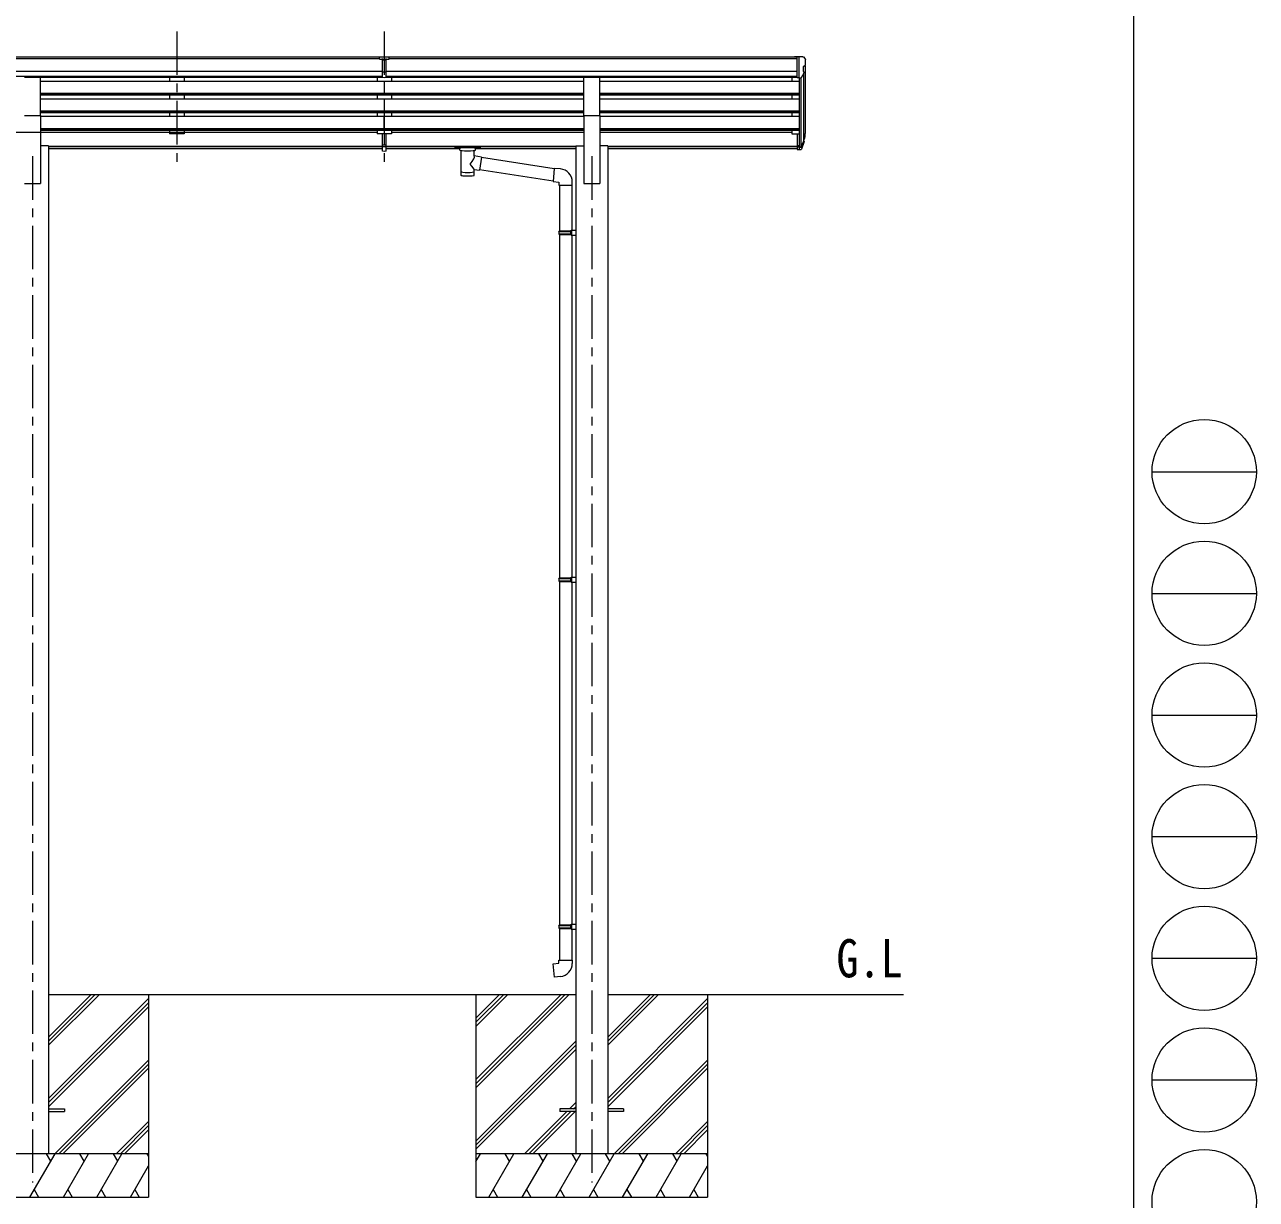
# Model space of a CAD drawing. Units: millimetres at full size, sheet at 1:30; details may follow other scales. Extents: x -8432 to 8432, y -5820 to 5820.
# Drawn here: x 4181 to 8432, y -3562 to 494 of the extents above; entities that cross this region are included whole.
import ezdxf
from ezdxf.enums import TextEntityAlignment as Align

# ---------------------------------------------------------------- set-up
doc = ezdxf.new("R2010")
doc.units = ezdxf.units.MM
doc.header["$LTSCALE"] = 30
doc.linetypes.add('CHAIN1', pattern=[8, 5, -1, 1, -1])
for name, color, linetype, lineweight in [('0-0_0', 7, 'Continuous', 9), ('0-1_本体', 5, 'CHAIN1', 9), ('0-3_ELV2', 4, 'Continuous', 9), ('0-9_OUTLINE', 7, 'Continuous', 9), ('F-0_240', 7, 'Continuous', 9)]:
    doc.layers.add(name, color=color, linetype=linetype, lineweight=lineweight)
doc.layers.add('0-7_SHAPE', color=7, linetype='Continuous')
doc.styles.add('ＭＳ ゴシック', font='')
doc.styles.get('ＭＳ ゴシック').set_extended_font_data('MS Gothic')

msp = doc.modelspace()

# ---------------------------------------------------------------- linework, layer by layer
at = {"layer": '0-0_0'}
for p, q in [((4263.53, -3030.15), (4439.16, -2854.52)), ((4263.53, -3016.01), (4425.02, -2854.52)), ((4263.53, -3001.87), (4410.88, -2854.52)), ((4263.53, -2854.52), (6083.13, -2854.52)), ((4263.53, -3214), (4608.33, -2869.2)), ((4263.53, -3228.14), (4608.33, -2883.34)), ((4608.33, -2854.52), (4608.33, -3554.52)), ((5738.33, -2854.52), (5738.33, -3554.52)), ((5738.33, -3148.7), (6032.51, -2854.52)), ((5738.33, -3162.84), (6046.65, -2854.52)), ((5738.33, -3176.98), (6060.79, -2854.52)), ((5738.33, -2964.85), (5848.66, -2854.52)), ((5738.33, -2950.71), (5834.52, -2854.52)), ((5738.33, -2936.57), (5820.38, -2854.52)), ((6193.53, -2854.52), (7214.33, -2854.52)), ((6193.53, -3030.15), (6369.16, -2854.52)), ((6193.53, -3016.01), (6355.02, -2854.52)), ((6193.53, -3001.87), (6340.88, -2854.52)), ((6193.53, -3214), (6538.33, -2869.2)), ((6193.53, -3228.14), (6538.33, -2883.34)), ((6538.33, -2854.52), (6538.33, -3554.52)), ((4263.53, -3242.28), (4608.33, -2897.48)), ((6193.53, -3242.28), (6538.33, -2897.48)), ((5738.33, -3360.83), (6083.13, -3016.03)), ((5738.33, -3374.97), (6083.13, -3030.17)), ((5738.33, -3389.11), (6083.13, -3044.31)), ((4285.14, -3404.52), (4608.33, -3081.33)), ((4299.28, -3404.52), (4608.33, -3095.47)), ((6215.14, -3404.52), (6538.33, -3081.33)), ((6229.28, -3404.52), (6538.33, -3095.47)), ((4313.42, -3404.52), (4608.33, -3109.61)), ((6243.42, -3404.52), (6538.33, -3109.61)), ((6061.27, -3250.02), (6083.13, -3228.16)), ((5906.77, -3404.52), (6052.27, -3259.02)), ((5920.91, -3404.52), (6066.41, -3259.02)), ((5935.06, -3404.52), (6080.56, -3259.02)), ((6075.41, -3250.02), (6083.13, -3242.3)), ((4497.27, -3404.52), (4608.33, -3293.46)), ((4511.41, -3404.52), (4608.33, -3307.6)), ((6427.27, -3404.52), (6538.33, -3293.46)), ((6441.41, -3404.52), (6538.33, -3307.6)), ((4525.56, -3404.52), (4608.33, -3321.75)), ((6455.56, -3404.52), (6538.33, -3321.75)), ((4608.33, -3404.52), (3808.33, -3404.52)), ((4199.49, -3554.52), (4286.09, -3404.52)), ((4271.09, -3430.5), (4256.09, -3404.52)), ((4314.96, -3554.52), (4401.56, -3404.52)), ((4386.56, -3430.5), (4371.56, -3404.52)), ((4430.43, -3554.52), (4517.03, -3404.52)), ((4487.03, -3404.52), (4502.03, -3430.5)), ((4602.5, -3404.52), (4608.33, -3414.62)), ((6538.33, -3404.52), (5738.33, -3404.52)), ((5738.33, -3432.02), (5754.21, -3404.52)), ((5783.08, -3554.52), (5869.68, -3404.52)), ((5854.68, -3430.5), (5839.68, -3404.52)), ((5898.55, -3554.52), (5985.15, -3404.52)), ((5970.15, -3430.5), (5955.15, -3404.52)), ((6014.02, -3554.52), (6100.62, -3404.52)), ((6085.62, -3430.5), (6070.62, -3404.52)), ((6129.49, -3554.52), (6216.09, -3404.52)), ((6201.09, -3430.5), (6186.09, -3404.52)), ((6244.96, -3554.52), (6331.56, -3404.52)), ((6316.56, -3430.5), (6301.56, -3404.52)), ((6360.43, -3554.52), (6447.03, -3404.52)), ((6417.03, -3404.52), (6432.03, -3430.5)), ((6532.5, -3404.52), (6538.33, -3414.62)), ((4545.9, -3554.52), (4608.33, -3446.38)), ((6475.9, -3554.52), (6538.33, -3446.38)), ((3808.33, -3554.52), (4608.33, -3554.52)), ((4214.49, -3528.54), (4229.48, -3554.52)), ((4329.96, -3528.54), (4344.95, -3554.52)), ((4445.43, -3528.54), (4460.42, -3554.52)), ((4560.9, -3528.54), (4575.89, -3554.52)), ((5738.33, -3554.52), (6538.33, -3554.52)), ((5798.07, -3528.54), (5813.07, -3554.52)), ((5913.54, -3528.54), (5928.54, -3554.52)), ((6029.02, -3528.54), (6044.02, -3554.52)), ((6144.49, -3528.54), (6159.48, -3554.52)), ((6259.96, -3528.54), (6274.95, -3554.52)), ((6375.43, -3528.54), (6390.42, -3554.52)), ((6490.9, -3528.54), (6505.89, -3554.52))]:
    msp.add_line(p, q, dxfattribs=at)
at = {"layer": '0-1_本体'}
for p, q in [((4706.33, 469.88), (4706.33, -7.63)), ((5422.33, 469.88), (5422.33, -7.63)), ((4208.33, 39.05), (4208.33, -3504.52)), ((6138.33, 39.05), (6138.33, -3504.52))]:
    msp.add_line(p, q, dxfattribs=at)
at = {"layer": '0-3_ELV2'}
for p, q in [((5405.83, 380.76), (-299.17, 380.76)), ((5405.83, 375.54), (-299.17, 375.54)), ((5405.83, 374.33), (5405.83, 382.17)), ((5405.83, 374.33), (5415.83, 374.33)), ((5422.33, 373.51), (5415.83, 373.91)), ((5415.83, 372.33), (5428.83, 372.33)), ((5428.83, 373.85), (5422.33, 373.53)), ((5428.83, 310.7), (5428.83, 375.98)), ((6847.83, 380.76), (5438.83, 380.76)), ((6847.83, 375.54), (5438.83, 375.54)), ((6847.83, 382.36), (6837.83, 382.27)), ((6837.83, 380.76), (6837.83, 382.27)), ((6847.83, 310.38), (6847.83, 382.36)), ((6866.33, 382.36), (6847.83, 382.36)), ((6854.33, 309.38), (6854.33, 382.36)), ((6866.33, 382.36), (6868.66, 382.22)), ((6868.33, 347.85), (6868.33, 331.57)), ((6873.8, 351.18), (6868.48, 348.11)), ((6869.42, 381.79), (6873.49, 375.99)), ((6874.33, 351.78), (6874.33, 117.12)), ((6876.33, 372.99), (6876.33, 372.36)), ((5415.83, 332.01), (-299.17, 332.01)), ((5415.83, 314.16), (-299.17, 314.16)), ((4180.83, 311.73), (4235.83, 311.73)), ((4235.83, 179.93), (4235.83, 311.73)), ((5415.83, 310.81), (4235.83, 310.81)), ((4235.83, 298.4), (6110.83, 298.4)), ((4681.33, 310.91), (4681.33, 298.4)), ((4731.33, 310.91), (4731.33, 298.5)), ((5397.33, 310.91), (5397.33, 298.4)), ((5415.83, 330.81), (5422.33, 330.64)), ((5415.83, 311.76), (5422.33, 311.37)), ((5422.33, 330.64), (5428.83, 330.81)), ((5422.33, 311.37), (5428.83, 311.76)), ((5422.33, 298.4), (5422.33, 250.71)), ((6847.83, 332.01), (5428.83, 332.01)), ((6847.83, 314.16), (5428.83, 314.16)), ((6110.83, 310.81), (5428.83, 310.81)), ((5447.33, 310.91), (5447.33, 298.5)), ((6110.83, 179.93), (6110.83, 311.73)), ((6110.83, 311.73), (6165.83, 311.73)), ((6165.83, 179.93), (6165.83, 311.73)), ((6847.83, 310.81), (6165.83, 310.81)), ((6165.83, 298.4), (6854.33, 298.4)), ((6829.33, 310.91), (6829.33, 298.4)), ((6847.83, 310.38), (6854.33, 310.38)), ((6854.33, 309.38), (6859.54, 309.7)), ((6854.33, 309.38), (6854.33, 116.76)), ((6860.33, 309.85), (6860.34, 71.98)), ((6861.95, 311.19), (6870.96, 326.78)), ((6869.36, 324.01), (6869.36, 90.41)), ((4235.83, 256.52), (6110.83, 256.52)), ((6165.83, 256.52), (6854.33, 256.52)), ((4235.83, 255.03), (6110.83, 255.03)), ((4235.83, 250.71), (6110.83, 250.71)), ((4235.83, 237.85), (6110.83, 237.85)), ((4681.33, 250.71), (4681.33, 237.85)), ((4731.33, 250.71), (4731.33, 237.85)), ((5397.33, 250.71), (5397.33, 237.85)), ((5422.33, 237.85), (5422.33, 190.16)), ((5447.33, 250.71), (5447.33, 237.85)), ((6165.83, 255.03), (6854.33, 255.03)), ((6165.83, 250.71), (6854.33, 250.71)), ((6165.83, 237.85), (6854.33, 237.85)), ((6829.33, 250.71), (6829.33, 237.85)), ((4180.83, 179.93), (4235.83, 179.93)), ((4235.83, 195.98), (6110.83, 195.98)), ((4235.83, 194.48), (6110.83, 194.48)), ((4235.83, 190.16), (6110.83, 190.16)), ((4235.83, 179.93), (4235.83, -54.52)), ((4235.83, 177.3), (6110.83, 177.3)), ((4681.33, 190.16), (4681.33, 177.4)), ((4731.33, 190.16), (4731.33, 177.3)), ((5397.33, 190.16), (5397.33, 177.4)), ((5422.33, 129.61), (5422.33, 177.3)), ((5447.33, 190.16), (5447.33, 177.3)), ((6110.83, 179.93), (6110.83, -54.52)), ((6110.83, 179.93), (6165.83, 179.93)), ((6165.83, 195.98), (6854.33, 195.98)), ((6165.83, 194.48), (6854.33, 194.48)), ((6165.83, 190.16), (6854.33, 190.16)), ((6165.83, 179.93), (6165.83, -54.52)), ((6165.83, 177.3), (6854.33, 177.3)), ((6829.33, 190.16), (6829.33, 177.3)), ((4235.83, 135.43), (6110.83, 135.43)), ((4235.83, 133.93), (6110.83, 133.93)), ((4235.83, 129.61), (6110.83, 129.61)), ((4681.33, 129.61), (4681.33, 116.12)), ((4731.33, 129.61), (4731.33, 116.12)), ((5397.33, 129.61), (5397.33, 116.12)), ((5447.33, 129.61), (5447.33, 116.12)), ((6165.83, 135.43), (6854.33, 135.43)), ((6165.83, 133.93), (6854.33, 133.93)), ((6165.83, 129.61), (6854.33, 129.61)), ((6829.33, 129.61), (6829.33, 116.12)), ((4235.83, 121.07), (3965.33, 121.07)), ((5397.33, 121.07), (4015.33, 121.07)), ((4731.33, 116.12), (4681.33, 116.12)), ((5447.33, 116.12), (5397.33, 116.12)), ((5415.83, 56.4), (5415.83, 116.12)), ((5428.83, 56.4), (5428.83, 116.12)), ((6110.83, 121.07), (5447.33, 121.07)), ((6829.33, 121.07), (6165.83, 121.07)), ((6829.33, 116.12), (6847.83, 116.12)), ((6847.83, 116.76), (6847.83, 62.72)), ((6847.83, 116.76), (6854.33, 116.76)), ((6854.33, 116.76), (6854.33, 61.98)), ((6860.76, 72.4), (6868.52, 87.81)), ((6869.97, 87.45), (6861.77, 71.27)), ((6870.58, 86.89), (6861.77, 63.34)), ((6872.63, 103.94), (6869.36, 96.88)), ((6873.24, 102.57), (6869.36, 94.62)), ((6870.92, 91.29), (6870.58, 86.89)), ((4263.53, 74.48), (4235.83, 74.48)), ((4263.53, 74.48), (4263.53, -3404.52)), ((4263.53, 74.05), (5415.83, 74.05)), ((4263.53, 72.66), (5415.83, 72.66)), ((5415.83, 64.97), (4263.53, 64.97)), ((5415.83, 78.64), (5428.83, 78.64)), ((5415.83, 73.24), (5428.83, 73.24)), ((5415.83, 57.46), (5422.33, 57.06)), ((5422.33, 57.06), (5428.83, 57.46)), ((5428.83, 74.05), (6083.13, 74.05)), ((5428.83, 72.66), (6083.13, 72.66)), ((5682.83, 64.97), (5428.83, 64.97)), ((6083.13, 64.97), (5736.83, 64.97)), ((6083.13, 74.48), (6083.13, -3404.52)), ((6083.13, 74.48), (6110.83, 74.48)), ((6193.53, 74.48), (6165.83, 74.48)), ((6193.53, 74.48), (6193.53, -3404.52)), ((6193.53, 74.05), (6847.83, 74.05)), ((6193.53, 72.66), (6847.83, 72.66)), ((6847.83, 64.97), (6193.53, 64.97)), ((6847.83, 76.62), (6854.33, 76.62)), ((6847.83, 71.75), (6854.33, 71.75)), ((6847.83, 62.72), (6854.33, 62.72)), ((6854.33, 71.73), (6859.46, 71.73)), ((6854.33, 69.92), (6859.17, 69.92)), ((6854.33, 61.98), (6859.17, 61.98)), ((4180.83, -54.52), (4235.83, -54.52)), ((6110.83, -54.52), (6165.83, -54.52)), ((4263.53, -3250.02), (4318.33, -3250.02)), ((4263.53, -3259.02), (4318.33, -3259.02)), ((4318.33, -3250.02), (4318.33, -3259.02)), ((6028.33, -3250.02), (6028.33, -3259.02)), ((6083.13, -3250.02), (6028.33, -3250.02)), ((6083.13, -3259.02), (6028.33, -3259.02)), ((6248.33, -3250.02), (6193.53, -3250.02))]:
    msp.add_line(p, q, dxfattribs=at)
for points in [[(5405.83, 382.17), (5423.83, 382.33), (5438.83, 382.2)], [(5428.83, 310.7), (5422.33, 310.3), (5415.83, 310.7), (5415.83, 376.04)], [(5428.83, 374.37), (5438.83, 374.46), (5438.83, 382.2)], [(5428.83, 329.7), (5425.57, 329.62), (5422.33, 329.54), (5419.09, 329.62), (5415.83, 329.7)], [(5428.83, 56.4), (5422.33, 56), (5415.83, 56.4)], [(6248.33, -3250.02), (6248.33, -3259.02), (6193.53, -3259.02)]]:
    msp.add_lwpolyline(points, dxfattribs=at)
for centre, radius, start, end in [((6868.63, 347.85), 0.3, 120, 180), ((6868.6, 381.22), 1, 35, 86.5), ((6873.33, 372.99), 3, 0, 87), ((6869.42, 355.55), 6.18, 315.00103, 354.2965), ((6674.33, 372.36), 202, 355.05096, 0), ((6859.36, 312.69), 3, 273.5, 330), ((6868.63, 331.57), 0.3, 180, 265.2833), ((6868.36, 328.28), 3, 330, 85.2833), ((6843.74, 113.44), 30.41, 341.80266, 352.8448), ((6845.15, 111.68), 29.53, 342.01856, 353.49194)]:
    msp.add_arc(centre, radius, start, end, dxfattribs=at)
for centre, major_axis, ratio, start_param, end_param in [((5446.9, 372.02), (24.57, -1.51), 0.121868, 3.1422238, 3.1491027), ((6784.41, 111.35), (88.05, 0), 0.90356, 5.9828017, 6.0168888), ((6869.62, 91.29), (-1.3, 0), 0.90356, 2.9359903, 4.9130961), ((6783.7, 107.48), (89.07, 0), 0.90356, 6.0316505, 6.077583), ((6786.47, 117.93), (-87.93, 4.42), 0.541684, 3.060334, 3.2172517), ((6785.68, 111.25), (89.06, 1.43), 0.57596, 6.1985533, 6.3701348), ((6859.17, 72.63), (3, 0), 0.90356, 4.712389, 5.7595865), ((6859.17, 64.69), (-3, 0), 0.90356, 1.5707963, 2.6179939), ((6859.46, 73.08), (1.5, 0), 0.90356, 4.712389, 5.7595865)]:
    msp.add_ellipse(centre, major_axis=major_axis, ratio=ratio, start_param=start_param, end_param=end_param, dxfattribs=at)
at = {"layer": '0-9_OUTLINE'}
for p, q in [((5666.33, 71.88), (5666.33, 66.12)), ((5668.33, 72.54), (5751.33, 72.54)), ((5668.33, 70.37), (5751.33, 70.37)), ((5668.33, 65.46), (5682.83, 65.46)), ((5682.83, 59.81), (5682.83, 66.36)), ((5686.93, 58.89), (5686.91, -26.55)), ((5732.73, 40.15), (5732.73, 58.89)), ((5736.83, 59.81), (5736.83, 66.36)), ((5736.83, 65.46), (5751.33, 65.46)), ((5753.33, 71.88), (5753.33, 66.12)), ((5757.95, 36.24), (5732.73, 40.16)), ((5757.95, 36.24), (5750.93, -9.02)), ((6008.93, -4.76), (5757.64, 34.23)), ((5732.75, -26.55), (5732.73, -5.88)), ((5732.73, -6.19), (5750.93, -9.02)), ((6005.27, -46.69), (5751.2, -7.28)), ((6029.94, -4.63), (6009.1, -2.81)), ((6025.02, -60.38), (6071.02, -60.38)), ((6027.13, -60.38), (6027.13, -218.59)), ((6069.13, -60.38), (6069.13, -216.03)), ((6071.02, -60.38), (6071.02, -49.46)), ((6025.13, -220.59), (6026.13, -218.59)), ((6025.13, -220.59), (6069.13, -220.59)), ((6025.13, -220.59), (6025.13, -228.59)), ((6025.13, -228.59), (6069.13, -228.59)), ((6025.13, -228.59), (6026.13, -230.59)), ((6026.13, -218.59), (6069.13, -218.59)), ((6026.13, -230.59), (6069.13, -230.59)), ((6027.13, -230.59), (6027.13, -1416.77)), ((6064.65, -220.59), (6064.22, -218.59)), ((6067.13, -216.09), (6083.13, -215.62)), ((6067.13, -218.09), (6067.13, -216.09)), ((6067.13, -218.09), (6069.13, -218.09)), ((6067.13, -233.09), (6067.13, -231.09)), ((6067.13, -233.09), (6083.13, -233.56)), ((6069.13, -233.15), (6069.13, -1414.22)), ((6083.13, -215.62), (6083.13, -233.56)), ((6025.13, -1418.77), (6026.13, -1416.77)), ((6025.13, -1418.77), (6069.13, -1418.77)), ((6025.13, -1418.77), (6025.13, -1426.77)), ((6025.13, -1426.77), (6069.13, -1426.77)), ((6025.13, -1426.77), (6026.13, -1428.77)), ((6026.13, -1416.77), (6069.13, -1416.77)), ((6026.13, -1428.77), (6069.13, -1428.77)), ((6027.13, -1428.77), (6027.13, -2614.96)), ((6064.65, -1418.77), (6064.22, -1416.77)), ((6067.13, -1414.27), (6083.13, -1413.8)), ((6067.13, -1416.27), (6067.13, -1414.27)), ((6067.13, -1416.27), (6069.13, -1416.27)), ((6067.13, -1431.27), (6067.13, -1429.27)), ((6067.13, -1431.27), (6083.13, -1431.75)), ((6069.13, -1431.33), (6069.13, -2612.4)), ((6083.13, -1413.8), (6083.13, -1431.75)), ((6025.13, -2616.96), (6026.13, -2614.96)), ((6025.13, -2616.96), (6069.13, -2616.96)), ((6025.13, -2616.96), (6025.13, -2624.96)), ((6025.13, -2624.96), (6069.13, -2624.96)), ((6025.13, -2624.96), (6026.13, -2626.96)), ((6026.13, -2614.96), (6069.13, -2614.96)), ((6026.13, -2626.96), (6069.13, -2626.96)), ((6027.13, -2626.96), (6027.13, -2736.96)), ((6064.65, -2616.96), (6064.22, -2614.96)), ((6067.13, -2612.46), (6083.13, -2611.99)), ((6067.13, -2614.46), (6067.13, -2612.46)), ((6067.13, -2614.46), (6069.13, -2614.46)), ((6067.13, -2629.46), (6067.13, -2627.46)), ((6067.13, -2629.46), (6083.13, -2629.93)), ((6069.13, -2629.52), (6069.13, -2736.96)), ((6083.13, -2611.99), (6083.13, -2629.93)), ((6025.13, -2736.96), (6071.13, -2736.96)), ((6025.13, -2746.96), (6025.13, -2736.96)), ((6071.13, -2736.96), (6071.13, -2747.88))]:
    msp.add_line(p, q, dxfattribs=at)
for points in [[(5666.33, 71.88), (5666.37, 72.07), (5666.45, 72.21), (5666.55, 72.31), (5666.65, 72.37), (5666.77, 72.41), (5667.06, 72.47), (5667.55, 72.52), (5668.1, 72.54), (5668.33, 72.54)], [(5666.33, 66.12), (5666.37, 65.93), (5666.45, 65.79), (5666.55, 65.7), (5666.65, 65.64), (5666.77, 65.59), (5667.06, 65.53), (5667.55, 65.48), (5668.1, 65.46), (5668.33, 65.46)], [(5751.33, 72.54), (5751.68, 72.54), (5752.21, 72.51), (5752.66, 72.46), (5752.97, 72.39), (5753.14, 72.29), (5753.25, 72.15), (5753.32, 71.97), (5753.33, 71.88)], [(5751.33, 65.46), (5751.68, 65.46), (5752.21, 65.49), (5752.66, 65.54), (5752.97, 65.62), (5753.14, 65.71), (5753.25, 65.85), (5753.32, 66.03), (5753.33, 66.12)], [(6009.1, -2.81), (6005.1, -48.64), (6025.02, -50.38), (6025.02, -60.38)], [(6064.65, -220.59), (6064.65, -228.59), (6064.22, -230.59)], [(6067.13, -231.09), (6069.13, -231.09), (6069.13, -218.09)], [(6064.65, -1418.77), (6064.65, -1426.77), (6064.22, -1428.77)], [(6067.13, -1429.27), (6069.13, -1429.27), (6069.13, -1416.27)], [(6064.65, -2616.96), (6064.65, -2624.96), (6064.22, -2626.96)], [(6067.13, -2627.46), (6069.13, -2627.46), (6069.13, -2614.46)], [(6030.05, -2792.71), (6009.21, -2794.53), (6005.21, -2748.71), (6025.13, -2746.96)]]:
    msp.add_lwpolyline(points, dxfattribs=at)
for centre, start, end in [((6026.02, -49.46), 0, 85), ((6026.13, -2747.88), 275, 0)]:
    msp.add_arc(centre, 45, start, end, dxfattribs=at)
for centre, major_axis, ratio, start_param, end_param in [((5668.33, 70.15), (2, 0), 0.109601, 3.1415927, 4.712389), ((5709.83, 59.9), (27.06, 0), 0.069685, 3.1415927, 6.2831853), ((5709.83, 66.36), (27, 0), 0.070066, 6.2831853, 9.424778), ((5720.83, 62.38), (16, 0), 0.361356, 6.2636979, 6.2831853), ((5751.33, 70.15), (2, 0), 0.109601, 4.712389, 6.2831853), ((5709.83, 13.61), (-22.81, -26.62), 0.234429, 1.6855472, 3.1268519), ((5712.38, 16.26), (20.32, -22.25), 0.045535, 0.0389954, 1.3075346), ((5709.83, -26.55), (22.92, 0), 0.101955, 3.1415499, 6.2833984), ((5709.83, -14.11), (22.91, 0), 0.122865, 3.1415927, 6.2831853)]:
    msp.add_ellipse(centre, major_axis=major_axis, ratio=ratio, start_param=start_param, end_param=end_param, dxfattribs=at)
at = {"layer": 'F-0_240', "color": 5}
msp.add_line((8007.94, 5820), (8007.94, -5820), dxfattribs=at)
at = {"layer": 'F-0_240', "color": 4}
for p, q in [((8072.06, -1050), (8432.06, -1050)), ((8072.06, -1470), (8432.06, -1470)), ((8072.06, -1890), (8432.06, -1890)), ((8072.06, -2310), (8432.06, -2310)), ((8072.06, -2730), (8432.06, -2730)), ((8072.06, -3150), (8432.06, -3150))]:
    msp.add_line(p, q, dxfattribs=at)
for centre in [(8252.05, -1050), (8252.05, -1470), (8252.05, -1890), (8252.05, -2310), (8252.05, -2730), (8252.05, -3150), (8252.05, -3570)]:
    msp.add_circle(centre, 180, dxfattribs=at)

# ---------------------------------------------------------------- texts
at = {"layer": '0-7_SHAPE', "style": 'ＭＳ ゴシック', "width": 0.85}
msp.add_text('G.L', height=132, dxfattribs=at).set_placement((6982.71, -2835.34), align=Align.BOTTOM_LEFT)

doc.saveas('drawing.dxf')
